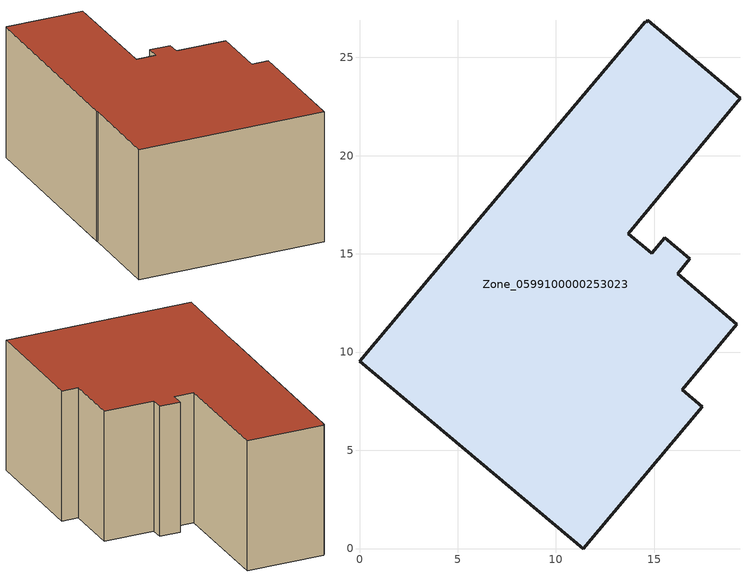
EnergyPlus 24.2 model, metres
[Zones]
Zone_0599100000253023
 floor ground (C_G): 4.62,15.02 14.55,26.83 14.6,26.79 14.68,26.88 19.37,22.93 13.67,16.03 14.87,15.02 15.55,15.82 16.81,14.75 16.19,13.98 19.2,11.42 16.43,8.09 17.46,7.22 11.39,0 0,9.54 4.5,14.89 z0
 wall outside (C_F): 15.55,15.82 14.87,15.02 13.67,16.03 19.37,22.93 14.68,26.88 14.6,26.79 14.55,26.83 4.62,15.02 4.5,14.89 0,9.54 11.39,0 17.46,7.22 16.43,8.09 19.2,11.42 16.19,13.98 16.81,14.75 15.55,15.82 z0:10.46
 roof outside (C_R): 14.55,26.83 4.62,15.02 4.5,14.89 0,9.54 11.39,0 17.46,7.22 16.43,8.09 19.2,11.42 16.19,13.98 16.81,14.75 15.55,15.82 14.87,15.02 13.67,16.03 19.37,22.93 14.68,26.88 14.6,26.79 z10.46
[BUILDING]
Pand.0599100000253023: North Axis=0; Terrain=City; Loads Convergence Tolerance Value=0.04; Temperature Convergence Tolerance Value=0.4; Solar Distribution=FullExterior; Maximum Number of Warmup Days=25; Minimum Number of Warmup Days=1
[Site:Location]
Rotterdam.The.Hague.AP_ZH_NLD Design_Conditions: Latitude=51.96; Longitude=4.45; Time Zone=1; Elevation=-4.5
[SITE:GROUNDTEMPERATURE:BUILDINGSURFACE]
18, 18, 18, 18, 18, 18, 18, 18, 18, 18, 18, 18
[MATERIAL] Thermal Absorptance=0.9; Solar Absorptance=0.7; Visible Absorptance=0.7
Name | Roughness | Thickness | Conductivity | Density | Specific Heat
G.D.1975-1991 | MediumSmooth | 0.15 | 0.288461 | 540 | 1210
F.D.1975-1991 | Rough | 0.3 | 0.230769 | 1920 | 840
R.D.1975-1991 | MediumRough | 0.2 | 0.153846 | 1500 | 1000
[CONSTRUCTION]
C_G: G.D.1975-1991
C_F: F.D.1975-1991
C_R: R.D.1975-1991
[ZONE]
Zone_0599100000253023: Type=1; Multiplier=1; Ceiling Height=Autocalculate; Volume=Autocalculate; Floor Area=autocalculate; Part of Total Floor Area=Yes
[ZONEINFILTRATION:DESIGNFLOWRATE]
Infil_Zone_0599100000253023: Zone or ZoneList or Space or SpaceList=Zone_0599100000253023; Schedule=AlwaysOn; Design Flow Rate Calculation Method=Flow/Area; Flow Rate per Floor Area=0.0042; Constant Term Coefficient=1; Temperature Term Coefficient=0; Velocity Term Coefficient=0; Velocity Squared Term Coefficient=0
[HVACTEMPLATE:ZONE:IDEALLOADSAIRSYSTEM]
Zone_0599100000253023: Maximum Heating Supply Air Temperature=50; Minimum Cooling Supply Air Temperature=13; Maximum Heating Supply Air Humidity Ratio=0.0156; Minimum Cooling Supply Air Humidity Ratio=0.0077; Heating Limit=NoLimit; Cooling Limit=NoLimit; Dehumidification Control Type=ConstantSensibleHeatRatio; Cooling Sensible Heat Ratio=0.7; Dehumidification Setpoint=60; Humidification Control Type=None; Humidification Setpoint=30; Outdoor Air Method=None; Outdoor Air Flow Rate per Person=0.00944; Outdoor Air Flow Rate per Zone Floor Area=0; Outdoor Air Flow Rate per Zone=0; Demand Controlled Ventilation Type=None; Outdoor Air Economizer Type=NoEconomizer; Heat Recovery Type=None; Sensible Heat Recovery Effectiveness=0.7; Latent Heat Recovery Effectiveness=0.65
[ZONECONTROL:THERMOSTAT]
ThermostatControl_Zone_0599100000253023: Zone or ZoneList=Zone_0599100000253023; Control Type Schedule=DualSetpointControlType; Control 1=Thermostat_Zone_0599100000253023; Temperature Difference Between Cutout And Setpoint=0
[THERMOSTATSETPOINT:DUALSETPOINT]
Thermostat_Zone_0599100000253023: Heating Setpoint Temperature Schedule=HeatingSetpoint_Zone_0599100000253023; Cooling Setpoint Temperature Schedule=CoolingSetpoint_Zone_0599100000253023
[SCHEDULE:COMPACT]
HeatingSetpoint_Zone_0599100000253023: Through: 12/31, For: AllDays, Until: 24:00, 21
CoolingSetpoint_Zone_0599100000253023: Through: 12/31, For: AllDays, Until: 24:00, 24
DualSetpointControlType: Through: 12/31, For: AllDays, Until: 24:00, 4
AlwaysOn: Through: 12/31, For: AllDays, Until: 24:00, 1
